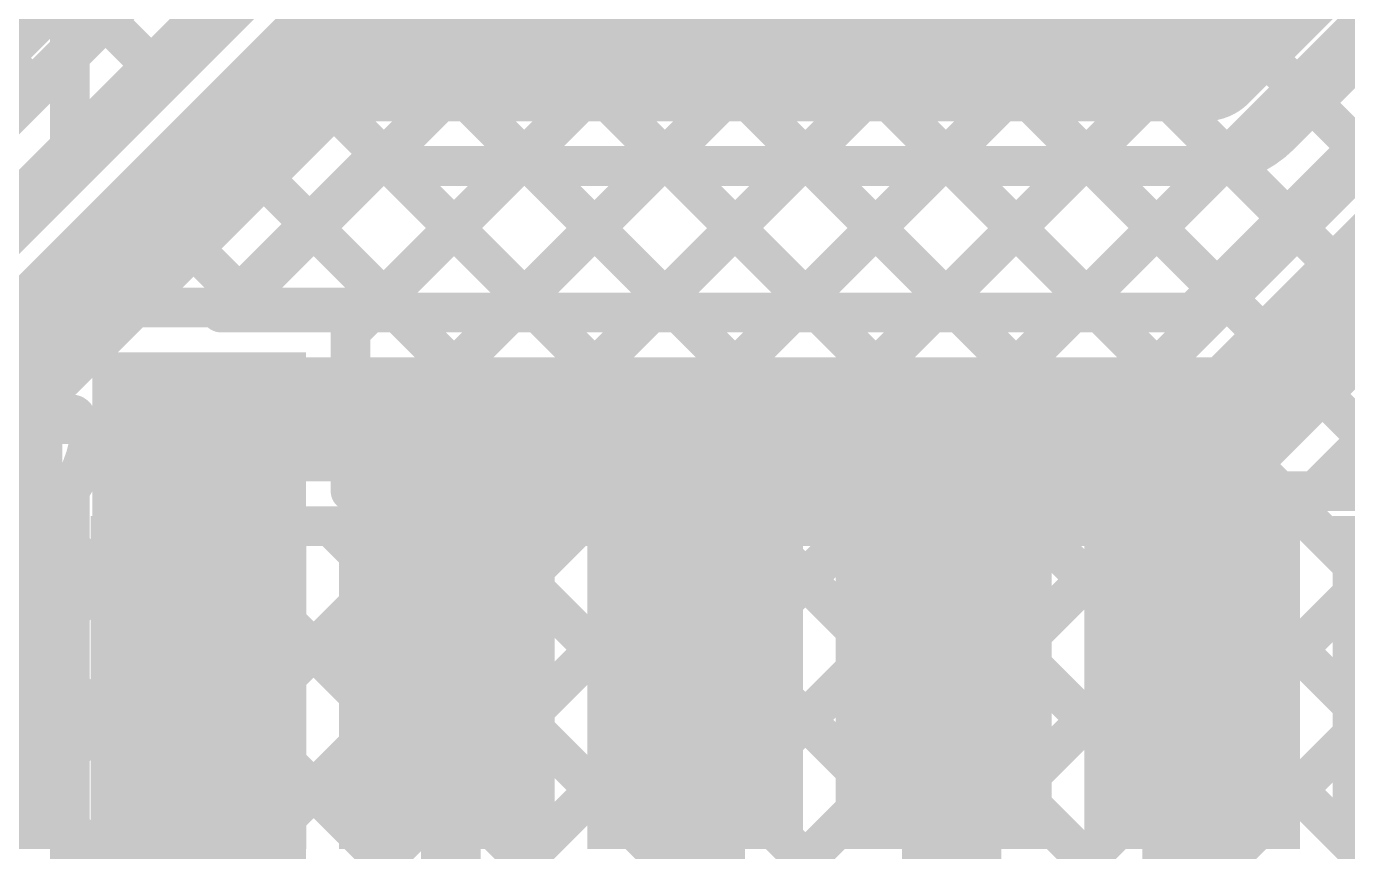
# Model space of a CAD drawing. Header units: millimetres. Extents: x -0.08 to 7.12, y -0.08 to 3.98.
# Drawn here: x 3.9977 to 4.2637, y 2.8765 to 3.0426 of the extents above; entities that cross this region are included whole.
import ezdxf

# ---------------------------------------------------------------- set-up
doc = ezdxf.new("R2010")
doc.units = ezdxf.units.MM
doc.header["$MEASUREMENT"] = 0
for name, color, linetype in [('BottomLayer', 5, 'Continuous'), ('TopLayer', 1, 'Continuous'), ('TopOverlay', 2, 'Continuous'), ('TopPaste', 8, 'Continuous'), ('TopSolder', 216, 'Continuous'), ('ViaHoleLayer', 16, 'Continuous')]:
    doc.layers.add(name, color=color, linetype=linetype)

# ---------------------------------------------------------------- blocks, each defined once
blk = doc.blocks.new('41_SMD_UFL_MODULE_39')
at = {"layer": 'TopLayer'}
for points in [[(-0.37402, 0.36732), (-0.31496, 0.36732), (-0.31496, 0.33189), (-0.37402, 0.33189)], [(-0.37402, 0.31732), (-0.31496, 0.31732), (-0.31496, 0.28189), (-0.37402, 0.28189)], [(-0.37402, 0.26732), (-0.31496, 0.26732), (-0.31496, 0.23189), (-0.37402, 0.23189)], [(-0.37402, 0.21732), (-0.31496, 0.21732), (-0.31496, 0.18189), (-0.37402, 0.18189)], [(-0.37402, 0.16732), (-0.31496, 0.16732), (-0.31496, 0.13189), (-0.37402, 0.13189)], [(-0.37402, 0.11732), (-0.31496, 0.11732), (-0.31496, 0.08189), (-0.37402, 0.08189)]]:
    blk.add_hatch(color=1, dxfattribs=at).paths.add_polyline_path(points)
at = {"layer": 'TopOverlay'}
blk.add_hatch(color=2, dxfattribs=at).paths.add_polyline_path([(-0.31333, 0.32786), (-0.29687, 0.32786), (-0.29687, 0.3703), (-0.31333, 0.3703)])
at = {"layer": 'TopPaste'}
for points in [[(-0.37402, 0.36732), (-0.31496, 0.36732), (-0.31496, 0.33189), (-0.37402, 0.33189)], [(-0.37402, 0.31732), (-0.31496, 0.31732), (-0.31496, 0.28189), (-0.37402, 0.28189)], [(-0.37402, 0.26732), (-0.31496, 0.26732), (-0.31496, 0.23189), (-0.37402, 0.23189)], [(-0.37402, 0.21732), (-0.31496, 0.21732), (-0.31496, 0.18189), (-0.37402, 0.18189)], [(-0.37402, 0.16732), (-0.31496, 0.16732), (-0.31496, 0.13189), (-0.37402, 0.13189)], [(-0.37402, 0.11732), (-0.31496, 0.11732), (-0.31496, 0.08189), (-0.37402, 0.08189)]]:
    blk.add_hatch(color=8, dxfattribs=at).paths.add_polyline_path(points)
at = {"layer": 'TopSolder'}
for points in [[(-0.37802, 0.37132), (-0.31096, 0.37132), (-0.31096, 0.32789), (-0.37802, 0.32789)], [(-0.37802, 0.32132), (-0.31096, 0.32132), (-0.31096, 0.27789), (-0.37802, 0.27789)], [(-0.37802, 0.27132), (-0.31096, 0.27132), (-0.31096, 0.22789), (-0.37802, 0.22789)], [(-0.37802, 0.22132), (-0.31096, 0.22132), (-0.31096, 0.17789), (-0.37802, 0.17789)], [(-0.37802, 0.17132), (-0.31096, 0.17132), (-0.31096, 0.12789), (-0.37802, 0.12789)], [(-0.37802, 0.12132), (-0.31096, 0.12132), (-0.31096, 0.07789), (-0.37802, 0.07789)], [(-0.37802, 0.07132), (-0.31096, 0.07132), (-0.31096, 0.02789), (-0.37802, 0.02789)]]:
    blk.add_hatch(color=216, dxfattribs=at).paths.add_polyline_path(points)

msp = doc.modelspace()

# ---------------------------------------------------------------- hatches: boundary and pattern name
at = {"layer": 'BottomLayer'}
h = msp.add_hatch(color=5, dxfattribs=at)
edge = h.paths.add_edge_path()
edge.add_arc((4.035, 2.9635), 0.01181, 0, 360)
at = {"layer": 'TopLayer'}
for points in [[(3.959, 2.881), (4.005, 2.881), (4.005, 2.977), (3.959, 2.977)], [(4.011, 2.822), (4.054, 2.822), (4.054, 2.977), (4.011, 2.977)]]:
    msp.add_hatch(color=1, dxfattribs=at).paths.add_polyline_path(points)
h = msp.add_hatch(color=1, dxfattribs=at)
edge = h.paths.add_edge_path()
edge.add_arc((4.035, 2.9635), 0.01181, 0, 360)
at = {"layer": 'ViaHoleLayer'}
h = msp.add_hatch(color=16, dxfattribs=at)
edge = h.paths.add_edge_path()
edge.add_arc((4.035, 2.9635), 0.00591, 0, 360)

# ---------------------------------------------------------------- linework, layer by layer
at = {"layer": 'BottomLayer'}
for points, const_width in [([(4.0065, 3.03781), (4.60198, 3.63329)], 0.008), ([(4.23259, 2.985), (4.4618, 3.2142)], 0.008), ([(4.2415, 2.9635), (4.477, 3.199)], 0.025), ([(4.235, 3.036), (4.393, 3.194)], 0.025), ([(4.02339, 2.687), (4.51389, 3.1775)], 0.008), ([(4.05167, 2.687), (4.54217, 3.1775)], 0.008), ([(4.07996, 2.687), (4.57046, 3.1775)], 0.008), ([(4.2567, 2.9483), (4.48591, 3.1775)], 0.008), ([(4.2502, 3.0208), (4.3981, 3.1687)], 0.008), ([(4.0065, 3.01541), (4.0065, 3.13432)], 0.008), ([(4.0065, 3.01541), (4.0423, 3.0512)], 0.008), ([(4.0065, 3.05106), (4.02433, 3.03323)], 0.008), ([(3.985, 2.9635), (4.0575, 3.036)], 0.025), ([(4.0575, 3.036), (4.235, 3.036)], 0.025), ([(4.25662, 3.02721), (4.26571, 3.01812)], 0.008), ([(4.0065, 3.02277), (4.01018, 3.01909)], 0.008), ([(4.20825, 2.985), (4.23796, 3.0147)], 0.008), ([(4.24037, 3.01518), (4.25157, 3.00398)], 0.008), ([(4.03691, 2.985), (4.06641, 3.0145)], 0.008), ([(4.03855, 2.985), (4.06805, 3.0145)], 0.008), ([(4.06641, 3.0145), (4.235, 3.0145)], 0.008), ([(4.06683, 2.985), (4.09633, 3.0145)], 0.008), ([(4.07134, 3.0145), (4.10084, 2.985)], 0.008), ([(4.09511, 2.985), (4.12461, 3.0145)], 0.008), ([(4.09962, 3.0145), (4.12912, 2.985)], 0.008), ([(4.1234, 2.985), (4.1529, 3.0145)], 0.008), ([(4.12791, 3.0145), (4.15741, 2.985)], 0.008), ([(4.15168, 2.985), (4.18118, 3.0145)], 0.008), ([(4.15619, 3.0145), (4.18569, 2.985)], 0.008), ([(4.17997, 2.985), (4.20947, 3.0145)], 0.008), ([(4.18448, 3.0145), (4.21398, 2.985)], 0.008), ([(4.21276, 3.0145), (4.23743, 2.98983)], 0.008), ([(4.05473, 3.00283), (4.07256, 2.985)], 0.008), ([(4.04059, 2.98868), (4.04427, 2.985)], 0.008), ([(4.03691, 2.985), (4.23259, 2.985)], 0.008), ([(4.035, 2.9635), (4.2415, 2.9635)], 0.025), ([(3.985, 2.9635), (4.00681, 2.9635)], 0.01), ([(4.0103, 2.9584), (4.01358, 2.96167)], 0.008), ([(4.00976, 2.95622), (4.01375, 2.96021)], 0.008), ([(4.0065, 2.79891), (4.0065, 2.94922)], 0.008), ([(3.9951, 2.687), (4.25442, 2.94631)], 0.008), ([(4.25339, 2.94559), (4.41336, 2.78562)], 0.008), ([(4.0065, 2.92467), (4.02587, 2.94404)], 0.008), ([(4.0065, 2.8681), (4.0804, 2.942)], 0.008), ([(4.0065, 2.89639), (4.05211, 2.942)], 0.008), ([(4.0065, 2.83982), (4.10868, 2.942)], 0.008), ([(4.0065, 2.81153), (4.13697, 2.942)], 0.008), ([(4.01433, 2.79108), (4.16525, 2.942)], 0.008), ([(4.03015, 2.94255), (4.2857, 2.687)], 0.008), ([(4.03023, 2.7787), (4.19354, 2.942)], 0.008), ([(4.035, 2.942), (4.2415, 2.942)], 0.008), ([(4.04409, 2.76427), (4.22182, 2.942)], 0.008), ([(4.05899, 2.942), (4.31399, 2.687)], 0.008), ([(4.08727, 2.942), (4.3285, 2.70077)], 0.008), ([(4.11556, 2.942), (4.34265, 2.71491)], 0.008), ([(4.14384, 2.942), (4.35679, 2.72905)], 0.008), ([(4.17212, 2.942), (4.37093, 2.74319)], 0.008), ([(4.20041, 2.942), (4.38507, 2.75734)], 0.008), ([(4.22869, 2.942), (4.39921, 2.77148)], 0.008), ([(4.0065, 2.93792), (4.25742, 2.687)], 0.008), ([(4.0065, 2.90963), (4.22913, 2.687)], 0.008), ([(4.0065, 2.88135), (4.20085, 2.687)], 0.008)]:
    msp.add_lwpolyline(points, dxfattribs=dict(at, const_width=const_width))
for points, const_width in [([(4.05125, 3.036, 1), (4.06375, 3.036, 1)], 0.0125), ([(4.05125, 3.036, 1), (4.06375, 3.036, 1)], 0.0125), ([(4.22875, 3.036, 1), (4.24125, 3.036, 1)], 0.0125), ([(4.22875, 3.036, 1), (4.24125, 3.036, 1)], 0.0125), ([(4.0045, 3.03781, 1), (4.0085, 3.03781, 1)], 0.004), ([(4.02233, 3.03323, 1), (4.02633, 3.03323, 1)], 0.004), ([(4.25462, 3.02721, 1), (4.25862, 3.02721, 1)], 0.004), ([(4.0045, 3.02277, 1), (4.0085, 3.02277, 1)], 0.004), ([(4.2482, 3.0208, 1), (4.2522, 3.0208, 1)], 0.004), ([(4.2482, 3.0208, 1), (4.2522, 3.0208, 1)], 0.004), ([(4.2482, 3.0208, 1), (4.2522, 3.0208, 1)], 0.004), ([(4.00818, 3.01909, 1), (4.01218, 3.01909, 1)], 0.004), ([(4.26371, 3.01812, 1), (4.26771, 3.01812, 1)], 0.004), ([(4.0045, 3.01541, 1), (4.0085, 3.01541, 1)], 0.004), ([(4.0045, 3.01541, 1), (4.0085, 3.01541, 1)], 0.004), ([(4.23596, 3.0147, 1), (4.23996, 3.0147, 1)], 0.004), ([(4.23837, 3.01518, 1), (4.24237, 3.01518, 1)], 0.004), ([(4.06441, 3.0145, 1), (4.06841, 3.0145, 1)], 0.004), ([(4.06441, 3.0145, 1), (4.06841, 3.0145, 1)], 0.004), ([(4.06605, 3.0145, 1), (4.07005, 3.0145, 1)], 0.004), ([(4.06934, 3.0145, 1), (4.07334, 3.0145, 1)], 0.004), ([(4.09433, 3.0145, 1), (4.09833, 3.0145, 1)], 0.004), ([(4.09762, 3.0145, 1), (4.10162, 3.0145, 1)], 0.004), ([(4.12261, 3.0145, 1), (4.12661, 3.0145, 1)], 0.004), ([(4.12591, 3.0145, 1), (4.12991, 3.0145, 1)], 0.004), ([(4.1509, 3.0145, 1), (4.1549, 3.0145, 1)], 0.004), ([(4.15419, 3.0145, 1), (4.15819, 3.0145, 1)], 0.004), ([(4.17918, 3.0145, 1), (4.18318, 3.0145, 1)], 0.004), ([(4.18248, 3.0145, 1), (4.18648, 3.0145, 1)], 0.004), ([(4.20747, 3.0145, 1), (4.21147, 3.0145, 1)], 0.004), ([(4.21076, 3.0145, 1), (4.21476, 3.0145, 1)], 0.004), ([(4.233, 3.0145, 1), (4.237, 3.0145, 1)], 0.004), ([(4.233, 3.0145, 1), (4.237, 3.0145, 1)], 0.004), ([(4.233, 3.0145, 1), (4.237, 3.0145, 1)], 0.004), ([(4.24957, 3.00398, 1), (4.25357, 3.00398, 1)], 0.004), ([(4.05273, 3.00283, 1), (4.05673, 3.00283, 1)], 0.004), ([(4.03859, 2.98868, 1), (4.04259, 2.98868, 1)], 0.004), ([(4.23543, 2.98983, 1), (4.23943, 2.98983, 1)], 0.004), ([(4.03491, 2.985, 1), (4.03891, 2.985, 1)], 0.004), ([(4.03491, 2.985, 1), (4.03891, 2.985, 1)], 0.004), ([(4.03655, 2.985, 1), (4.04055, 2.985, 1)], 0.004), ([(4.04227, 2.985, 1), (4.04627, 2.985, 1)], 0.004), ([(4.06483, 2.985, 1), (4.06883, 2.985, 1)], 0.004), ([(4.07056, 2.985, 1), (4.07456, 2.985, 1)], 0.004), ([(4.09311, 2.985, 1), (4.09711, 2.985, 1)], 0.004), ([(4.09884, 2.985, 1), (4.10284, 2.985, 1)], 0.004), ([(4.1214, 2.985, 1), (4.1254, 2.985, 1)], 0.004), ([(4.12712, 2.985, 1), (4.13112, 2.985, 1)], 0.004), ([(4.14968, 2.985, 1), (4.15368, 2.985, 1)], 0.004), ([(4.15541, 2.985, 1), (4.15941, 2.985, 1)], 0.004), ([(4.17797, 2.985, 1), (4.18197, 2.985, 1)], 0.004), ([(4.18369, 2.985, 1), (4.18769, 2.985, 1)], 0.004), ([(4.20625, 2.985, 1), (4.21025, 2.985, 1)], 0.004), ([(4.21198, 2.985, 1), (4.21598, 2.985, 1)], 0.004), ([(4.23059, 2.985, 1), (4.23459, 2.985, 1)], 0.004), ([(4.23059, 2.985, 1), (4.23459, 2.985, 1)], 0.004), ([(4.02875, 2.9635, 1), (4.04125, 2.9635, 1)], 0.0125), ([(4.23525, 2.9635, 1), (4.24775, 2.9635, 1)], 0.0125), ([(4.23525, 2.9635, 1), (4.24775, 2.9635, 1)], 0.0125), ([(4.00431, 2.9635, 1), (4.00931, 2.9635, 1)], 0.005), ([(4.01158, 2.96167, 1), (4.01558, 2.96167, 1)], 0.004), ([(4.01158, 2.96167, 1), (4.01558, 2.96167, 1)], 0.004), ([(4.01175, 2.96021, 1), (4.01575, 2.96021, 1)], 0.004), ([(4.00776, 2.95622, 1), (4.01176, 2.95622, 1)], 0.004), ([(4.0083, 2.9584, 1), (4.0123, 2.9584, 1)], 0.004), ([(4.0083, 2.9584, 1), (4.0123, 2.9584, 1)], 0.004), ([(4.0045, 2.94922, 1), (4.0085, 2.94922, 1)], 0.004), ([(4.0045, 2.94922, 1), (4.0085, 2.94922, 1)], 0.004), ([(4.2547, 2.9483, 1), (4.2587, 2.9483, 1)], 0.004), ([(4.2547, 2.9483, 1), (4.2587, 2.9483, 1)], 0.004), ([(4.2547, 2.9483, 1), (4.2587, 2.9483, 1)], 0.004), ([(4.25139, 2.94559, 1), (4.25539, 2.94559, 1)], 0.004), ([(4.25242, 2.94631, 1), (4.25642, 2.94631, 1)], 0.004), ([(4.02387, 2.94404, 1), (4.02787, 2.94404, 1)], 0.004), ([(4.02815, 2.94255, 1), (4.03215, 2.94255, 1)], 0.004), ([(4.033, 2.942, 1), (4.037, 2.942, 1)], 0.004), ([(4.033, 2.942, 1), (4.037, 2.942, 1)], 0.004), ([(4.05011, 2.942, 1), (4.05411, 2.942, 1)], 0.004), ([(4.05699, 2.942, 1), (4.06099, 2.942, 1)], 0.004), ([(4.0784, 2.942, 1), (4.0824, 2.942, 1)], 0.004), ([(4.08527, 2.942, 1), (4.08927, 2.942, 1)], 0.004), ([(4.10668, 2.942, 1), (4.11068, 2.942, 1)], 0.004), ([(4.11356, 2.942, 1), (4.11756, 2.942, 1)], 0.004), ([(4.13497, 2.942, 1), (4.13897, 2.942, 1)], 0.004), ([(4.14184, 2.942, 1), (4.14584, 2.942, 1)], 0.004), ([(4.16325, 2.942, 1), (4.16725, 2.942, 1)], 0.004), ([(4.17012, 2.942, 1), (4.17412, 2.942, 1)], 0.004), ([(4.19154, 2.942, 1), (4.19554, 2.942, 1)], 0.004), ([(4.19841, 2.942, 1), (4.20241, 2.942, 1)], 0.004), ([(4.21982, 2.942, 1), (4.22382, 2.942, 1)], 0.004), ([(4.22669, 2.942, 1), (4.23069, 2.942, 1)], 0.004), ([(4.2395, 2.942, 1), (4.2435, 2.942, 1)], 0.004), ([(4.2395, 2.942, 1), (4.2435, 2.942, 1)], 0.004), ([(4.2395, 2.942, 1), (4.2435, 2.942, 1)], 0.004), ([(4.0045, 2.93792, 1), (4.0085, 2.93792, 1)], 0.004), ([(4.0045, 2.92467, 1), (4.0085, 2.92467, 1)], 0.004), ([(4.0045, 2.90963, 1), (4.0085, 2.90963, 1)], 0.004), ([(4.0045, 2.89639, 1), (4.0085, 2.89639, 1)], 0.004), ([(4.0045, 2.88135, 1), (4.0085, 2.88135, 1)], 0.004)]:
    msp.add_lwpolyline(points, format="xyb", close=True, dxfattribs=dict(at, const_width=const_width))
at = {"layer": 'BottomLayer', "const_width": 0.008}
for points in [[(4.2502, 3.0208, -0.198912), (4.235, 3.0145)], [(4.2502, 3.0208, -0.198912), (4.235, 3.0145)], [(4.035, 2.942, -0.389498), (4.01358, 2.96167)], [(4.0103, 2.9584, -0.097118), (4.0065, 2.94922)], [(4.2567, 2.9483, -0.198912), (4.2415, 2.942)], [(4.2567, 2.9483, -0.198912), (4.2415, 2.942)]]:
    msp.add_lwpolyline(points, format="xyb", dxfattribs=at)
at = {"layer": 'TopLayer'}
for points, const_width in [([(4.22886, 2.94904), (4.64102, 3.3612)], 0.008), ([(4.25714, 2.94904), (4.64308, 3.33497)], 0.008), ([(4.01126, 2.986), (4.19556, 3.1703)], 0.008), ([(3.98101, 3.01232), (4.11739, 3.1487)], 0.008), ([(3.9821, 3.01232), (4.11739, 3.14761)], 0.008), ([(3.98832, 2.99732), (4.13239, 3.14139)], 0.012), ([(4.03955, 2.986), (4.19556, 3.14201)], 0.008), ([(4.14676, 3.13707), (4.33479, 2.94904)], 0.008), ([(3.99893, 2.98671), (4.14299, 3.13078)], 0.008), ([(3.9828, 3.02608), (4.08291, 3.12619)], 0.008), ([(4.13388, 3.12167), (4.30651, 2.94904)], 0.008), ([(4.063, 2.98117), (4.19556, 3.11373)], 0.008), ([(4.063, 2.95289), (4.21922, 3.10911)], 0.008), ([(4.08744, 2.94904), (4.24751, 3.10911)], 0.008), ([(4.11572, 2.94904), (4.27579, 3.10911)], 0.008), ([(4.14401, 2.94904), (4.30408, 3.10911)], 0.008), ([(4.17229, 2.94904), (4.33236, 3.10911)], 0.008), ([(4.20058, 2.94904), (4.36065, 3.10911)], 0.008), ([(4.203, 3.10911), (4.36308, 2.94904)], 0.008), ([(4.11974, 3.10752), (4.27822, 2.94904)], 0.008), ([(4.1056, 3.09338), (4.24994, 2.94904)], 0.008), ([(4.09145, 3.07924), (4.22165, 2.94904)], 0.008), ([(4.07731, 3.0651), (4.19337, 2.94904)], 0.008), ([(4.00713, 3.05042), (4.01367, 3.04388)], 0.008), ([(4.06317, 3.05096), (4.16509, 2.94904)], 0.008), ([(3.99299, 3.03628), (3.99953, 3.02974)], 0.008), ([(4.04903, 3.03681), (4.1368, 2.94904)], 0.008), ([(4.03488, 3.02267), (4.10852, 2.94904)], 0.008), ([(4.02074, 3.00853), (4.04327, 2.986)], 0.008), ([(4.0066, 2.99439), (4.01499, 2.986)], 0.008), ([(3.99816, 2.986), (4.002, 2.986)], 0.008), ([(4.002, 2.986), (4.014, 2.986)], 0.008), ([(4.002, 2.986), (4.014, 2.986)], 0.008), ([(4.014, 2.986), (4.063, 2.986)], 0.008), ([(4.063, 2.94904), (4.063, 2.986)], 0.008), ([(4.063, 2.96627), (4.08023, 2.94904)], 0.008), ([(4.063, 2.94904), (4.10568, 2.94904)], 0.008), ([(4.10568, 2.94904), (4.10911, 2.94904)], 0.008), ([(4.10568, 2.94904), (4.10911, 2.94904)], 0.008), ([(4.10911, 2.94904), (4.15568, 2.94904)], 0.008), ([(4.15568, 2.94904), (4.15911, 2.94904)], 0.008), ([(4.15568, 2.94904), (4.15911, 2.94904)], 0.008), ([(4.15911, 2.94904), (4.20568, 2.94904)], 0.008), ([(4.20568, 2.94904), (4.20911, 2.94904)], 0.008), ([(4.20568, 2.94904), (4.20911, 2.94904)], 0.008), ([(4.20911, 2.94904), (4.25568, 2.94904)], 0.008), ([(4.25568, 2.94904), (4.25911, 2.94904)], 0.008), ([(4.25568, 2.94904), (4.25911, 2.94904)], 0.008), ([(4.25911, 2.94904), (4.30568, 2.94904)], 0.008), ([(4.02918, 2.9053), (4.03439, 2.91051)], 0.025), ([(4.13239, 2.54439), (4.13239, 2.91051)], 0.02), ([(4.18239, 2.91051), (4.184, 2.90891)], 0.02), ([(4.23239, 2.54539), (4.23239, 2.91051)], 0.02), ([(4.184, 2.54777), (4.184, 2.90891)], 0.02), ([(4.08239, 2.91051), (4.0832, 2.90971)], 0.012), ([(4.0832, 2.7918), (4.0832, 2.90671)], 0.012), ([(4.0265, 2.8455), (4.0265, 2.8665)], 0.025)]:
    msp.add_lwpolyline(points, dxfattribs=dict(at, const_width=const_width))
for points, const_width in [([(4.01167, 3.04388, 1), (4.01567, 3.04388, 1)], 0.004), ([(4.04703, 3.03681, 1), (4.05103, 3.03681, 1)], 0.004), ([(3.99753, 3.02974, 1), (4.00153, 3.02974, 1)], 0.004), ([(4.03288, 3.02267, 1), (4.03688, 3.02267, 1)], 0.004), ([(4.01874, 3.00853, 1), (4.02274, 3.00853, 1)], 0.004), ([(4.0046, 2.99439, 1), (4.0086, 2.99439, 1)], 0.004), ([(3.99616, 2.986, 1), (4.00016, 2.986, 1)], 0.004), ([(3.99693, 2.98671, 1), (4.00093, 2.98671, 1)], 0.004), ([(4, 2.986, 1), (4.004, 2.986, 1)], 0.004), ([(4, 2.986, 1), (4.004, 2.986, 1)], 0.004), ([(4, 2.986, 1), (4.004, 2.986, 1)], 0.004), ([(4.00926, 2.986, 1), (4.01326, 2.986, 1)], 0.004), ([(4.012, 2.986, 1), (4.016, 2.986, 1)], 0.004), ([(4.012, 2.986, 1), (4.016, 2.986, 1)], 0.004), ([(4.012, 2.986, 1), (4.016, 2.986, 1)], 0.004), ([(4.01299, 2.986, 1), (4.01699, 2.986, 1)], 0.004), ([(4.03755, 2.986, 1), (4.04155, 2.986, 1)], 0.004), ([(4.04127, 2.986, 1), (4.04527, 2.986, 1)], 0.004), ([(4.061, 2.986, 1), (4.065, 2.986, 1)], 0.004), ([(4.061, 2.986, 1), (4.065, 2.986, 1)], 0.004), ([(4.061, 2.98117, 1), (4.065, 2.98117, 1)], 0.004), ([(4.061, 2.96627, 1), (4.065, 2.96627, 1)], 0.004), ([(4.061, 2.95289, 1), (4.065, 2.95289, 1)], 0.004), ([(4.061, 2.94904, 1), (4.065, 2.94904, 1)], 0.004), ([(4.061, 2.94904, 1), (4.065, 2.94904, 1)], 0.004), ([(4.07823, 2.94904, 1), (4.08223, 2.94904, 1)], 0.004), ([(4.08544, 2.94904, 1), (4.08944, 2.94904, 1)], 0.004), ([(4.10368, 2.94904, 1), (4.10768, 2.94904, 1)], 0.004), ([(4.10368, 2.94904, 1), (4.10768, 2.94904, 1)], 0.004), ([(4.10368, 2.94904, 1), (4.10768, 2.94904, 1)], 0.004), ([(4.10652, 2.94904, 1), (4.11052, 2.94904, 1)], 0.004), ([(4.10711, 2.94904, 1), (4.11111, 2.94904, 1)], 0.004), ([(4.10711, 2.94904, 1), (4.11111, 2.94904, 1)], 0.004), ([(4.10711, 2.94904, 1), (4.11111, 2.94904, 1)], 0.004), ([(4.11372, 2.94904, 1), (4.11772, 2.94904, 1)], 0.004), ([(4.1348, 2.94904, 1), (4.1388, 2.94904, 1)], 0.004), ([(4.14201, 2.94904, 1), (4.14601, 2.94904, 1)], 0.004), ([(4.15368, 2.94904, 1), (4.15768, 2.94904, 1)], 0.004), ([(4.15368, 2.94904, 1), (4.15768, 2.94904, 1)], 0.004), ([(4.15368, 2.94904, 1), (4.15768, 2.94904, 1)], 0.004), ([(4.15711, 2.94904, 1), (4.16111, 2.94904, 1)], 0.004), ([(4.15711, 2.94904, 1), (4.16111, 2.94904, 1)], 0.004), ([(4.15711, 2.94904, 1), (4.16111, 2.94904, 1)], 0.004), ([(4.16309, 2.94904, 1), (4.16709, 2.94904, 1)], 0.004), ([(4.17029, 2.94904, 1), (4.17429, 2.94904, 1)], 0.004), ([(4.19137, 2.94904, 1), (4.19537, 2.94904, 1)], 0.004), ([(4.19858, 2.94904, 1), (4.20258, 2.94904, 1)], 0.004), ([(4.20368, 2.94904, 1), (4.20768, 2.94904, 1)], 0.004), ([(4.20368, 2.94904, 1), (4.20768, 2.94904, 1)], 0.004), ([(4.20368, 2.94904, 1), (4.20768, 2.94904, 1)], 0.004), ([(4.20711, 2.94904, 1), (4.21111, 2.94904, 1)], 0.004), ([(4.20711, 2.94904, 1), (4.21111, 2.94904, 1)], 0.004), ([(4.20711, 2.94904, 1), (4.21111, 2.94904, 1)], 0.004), ([(4.21965, 2.94904, 1), (4.22365, 2.94904, 1)], 0.004), ([(4.22686, 2.94904, 1), (4.23086, 2.94904, 1)], 0.004), ([(4.24794, 2.94904, 1), (4.25194, 2.94904, 1)], 0.004), ([(4.25368, 2.94904, 1), (4.25768, 2.94904, 1)], 0.004), ([(4.25368, 2.94904, 1), (4.25768, 2.94904, 1)], 0.004), ([(4.25368, 2.94904, 1), (4.25768, 2.94904, 1)], 0.004), ([(4.25514, 2.94904, 1), (4.25914, 2.94904, 1)], 0.004), ([(4.25711, 2.94904, 1), (4.26111, 2.94904, 1)], 0.004), ([(4.25711, 2.94904, 1), (4.26111, 2.94904, 1)], 0.004), ([(4.25711, 2.94904, 1), (4.26111, 2.94904, 1)], 0.004), ([(4.02814, 2.91051, 1), (4.04064, 2.91051, 1)], 0.0125), ([(4.12739, 2.91051, 1), (4.13739, 2.91051, 1)], 0.01), ([(4.17739, 2.91051, 1), (4.18739, 2.91051, 1)], 0.01), ([(4.22739, 2.91051, 1), (4.23739, 2.91051, 1)], 0.01), ([(4.02293, 2.9053, 1), (4.03543, 2.9053, 1)], 0.0125), ([(4.179, 2.90891, 1), (4.189, 2.90891, 1)], 0.01), ([(4.179, 2.90891, 1), (4.189, 2.90891, 1)], 0.01), ([(4.07939, 2.91051, 1), (4.08539, 2.91051, 1)], 0.006), ([(4.0802, 2.90971, 1), (4.0862, 2.90971, 1)], 0.006), ([(4.0802, 2.90671, 1), (4.0862, 2.90671, 1)], 0.006), ([(4.02025, 2.8665, 1), (4.03275, 2.8665, 1)], 0.0125)]:
    msp.add_lwpolyline(points, format="xyb", close=True, dxfattribs=dict(at, const_width=const_width))

# ---------------------------------------------------------------- block references
at = {"rotation": 90}
msp.add_blockref('41_SMD_UFL_MODULE_39', (4.332, 3.255), dxfattribs=at)

doc.saveas('drawing.dxf')
